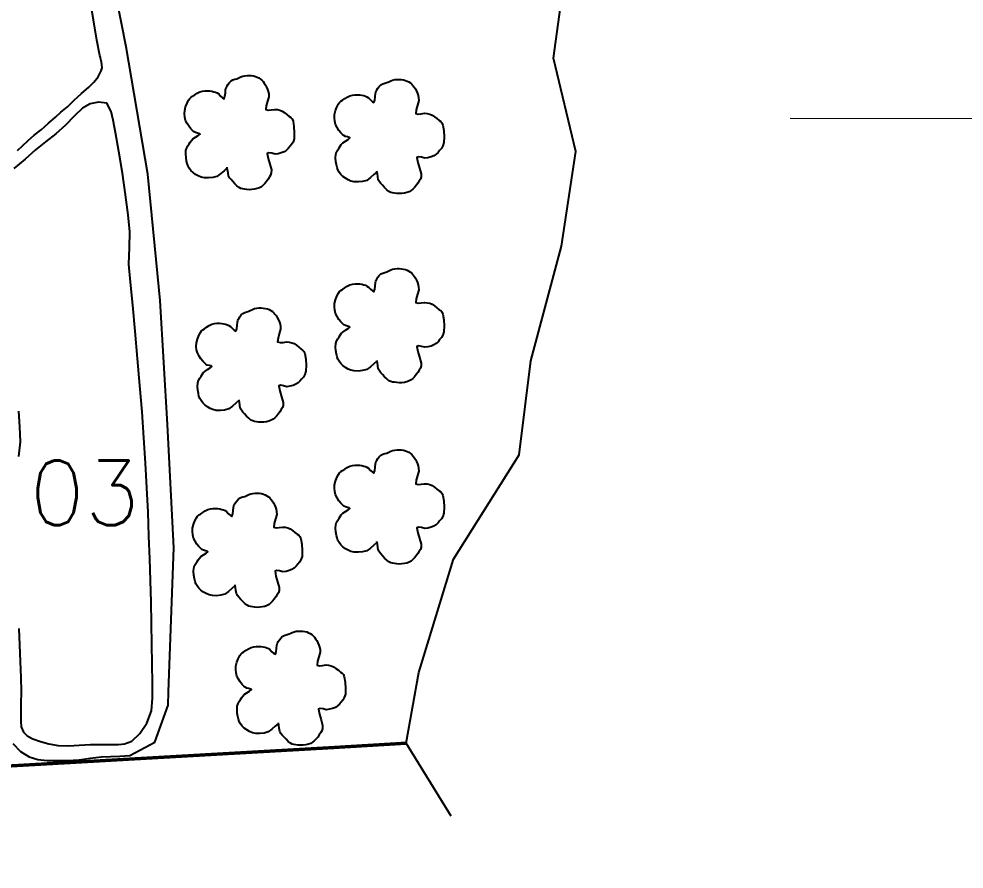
# Model space of a CAD drawing. Extents: x 744412 to 747562, y 7826855 to 7831310.
# Drawn here: x 746195 to 746481.1, y 7828766.8 to 7829024.2 of the extents above; entities that cross this region are included whole.
import ezdxf

# ---------------------------------------------------------------- set-up
doc = ezdxf.new("R2010")
doc.units = 0
doc.header["$MEASUREMENT"] = 0
doc.linetypes.add('CONTINUO', pattern=[0])
for name, color, linetype in [('0114001002', 1, 'Continuous'), ('0114001002002', 5, 'Continuous'), ('0114001002003', 5, 'Continuous'), ('CERCA', 56, 'CONTINUO'), ('CÓRREGO', 5, 'Continuous'), ('TXT_NUMERO_TALHOES', 7, 'Continuous')]:
    doc.layers.add(name, color=color, linetype=linetype)
doc.layers.add('MALHA', color=8, linetype='Continuous', lineweight=9)
doc.layers.add('VEGETAÇÃO', color=3, linetype='Continuous', lineweight=25)
doc.styles.add('Simplex', font='simplex.shx')
doc.styles.get("Standard").update_dxf_attribs({"font": 'arial.ttf'})
doc.linetypes.add('CERCA_5000', pattern='A,25,-10,["+",Standard,S=8,R=45,X=-1.5,Y=-4.75],-4.5', length=39.5)

msp = doc.modelspace()

# ---------------------------------------------------------------- linework, layer by layer
at = {"layer": '0114001002'}
msp.add_lwpolyline([(746193.09, 7828804.83), (746195.5, 7828802.44), (746198.08, 7828800.84), (746200.73, 7828799.99), (746203.5, 7828799.71), (746206.53, 7828799.66), (746209.8, 7828799.71), (746213.24, 7828799.94), (746216.66, 7828800.44), (746219.86, 7828800.83), (746222.67, 7828800.94), (746225.55, 7828800.98), (746228.56, 7828801.26), (746236.14, 7828805.29), (746240.14, 7828816.5), (746240.26, 7828820.51), (746241.83, 7828864.08), (746239.92, 7828901.44), (746237.76, 7828938.94), (746234.03, 7828977.15), (746227.4, 7829015.76), (746220.22, 7829052.7)], dxfattribs=at)
at = {"layer": '0114001002002'}
msp.add_lwpolyline([(746194.54, 7828984.31), (746196.09, 7828985.8), (746197.79, 7828987.34), (746199.61, 7828988.95), (746201.69, 7828990.64), (746203.93, 7828992.61), (746206.01, 7828994.4), (746207.7, 7828995.95), (746209.64, 7828997.61), (746211.73, 7828999.58), (746213.96, 7829001.65), (746216.09, 7829003.51), (746217.69, 7829005.07), (746219.01, 7829006.61), (746219.89, 7829008.44), (746220.14, 7829009.41), (746220.05, 7829010.38), (746219.98, 7829011.07), (746219.8, 7829011.93), (746219.68, 7829012.54), (746219.48, 7829013.06), (746218.59, 7829017.75), (746217.54, 7829023.94), (746216.31, 7829030.93)], dxfattribs=at)
at = {"layer": '0114001002003'}
for points in [[(746194.96, 7828839.67), (746195.15, 7828834.69), (746195.33, 7828829.7), (746195.55, 7828824.88), (746195.62, 7828820.57), (746195.59, 7828816.81), (746195.52, 7828813.63), (746195.51, 7828811.55), (746195.69, 7828809.88), (746196.36, 7828808.3), (746197.48, 7828807.14), (746199.19, 7828806.28), (746201.46, 7828805.47), (746203.99, 7828804.72), (746206.84, 7828804.23), (746209.96, 7828804.16), (746213.22, 7828804.33), (746216.67, 7828804.6), (746219.93, 7828804.59), (746222.82, 7828804.53), (746225.07, 7828804.55), (746226.89, 7828804.79), (746229.19, 7828805.61), (746231.6, 7828807.92), (746233.74, 7828810.97), (746235.12, 7828814.78), (746235.41, 7828818.62), (746235.43, 7828823.24), (746235.3, 7828828.88), (746235.18, 7828834.9), (746235.11, 7828841.15), (746234.99, 7828847.6), (746234.85, 7828854.15), (746234.58, 7828860.72), (746234.32, 7828867.64), (746234.05, 7828874.92), (746233.7, 7828882.22), (746233.3, 7828889.69), (746232.8, 7828897.34), (746232.24, 7828905.21), (746231.58, 7828913.24), (746230.91, 7828921.44), (746230.18, 7828929.67), (746229.48, 7828937.5), (746228.71, 7828944.46), (746228.26, 7828949.96), (746228.46, 7828954.97), (746228.54, 7828959.74), (746228.09, 7828964.87), (746227.28, 7828970.95), (746226.29, 7828977.5), (746225.18, 7828984.06), (746224.16, 7828989.8), (746223.47, 7828993.52), (746222.9, 7828996.17), (746221.56, 7828998.64), (746219.08, 7828998.99), (746216.51, 7828998.46), (746214.24, 7828997.18), (746211.65, 7828994.7), (746209.05, 7828992.04), (746206.1, 7828989.44), (746203.06, 7828987), (746199.97, 7828984.52), (746196.82, 7828981.76), (746193.43, 7828978.92)], [(746194.87, 7828905.46), (746195.19, 7828900.66), (746195.31, 7828896.12), (746194.84, 7828891.76)]]:
    msp.add_lwpolyline(points, dxfattribs=at)
at = {"layer": 'CERCA', "linetype": 'CERCA_5000', "const_width": 1}
msp.add_lwpolyline([(746312.23, 7828804.95), (746289.67, 7828803.6), (746001.35, 7828787.21), (745868.25, 7828784.76), (745827.13, 7828811.44), (745709.9, 7828844.09), (745633.33, 7828220.89)], dxfattribs=at)
at = {"layer": 'CÓRREGO', "color": 5}
msp.add_lwpolyline([(746325.84, 7828782.85), (746312.23, 7828804.95), (746315.99, 7828826.34), (746326.49, 7828860.69), (746346.45, 7828892.19), (746349.91, 7828920.72), (746359.22, 7828955.39), (746363.52, 7828984.09), (746356.85, 7829012.3), (746358.96, 7829027.78)], dxfattribs=at)
at = {"layer": 'MALHA'}
msp.add_line((746428.4, 7828994.12), (747411.61, 7828992.13), dxfattribs=at)
at = {"layer": 'VEGETAÇÃO', "color": 94, "linetype": 'CONTINUO'}
for points in [[(746257.92, 7828979.02), (746257.06, 7828978.24), (746256.05, 7828977.35), (746254.93, 7828976.51), (746253.66, 7828976.17), (746252.38, 7828976.03), (746251.14, 7828976.08), (746250.13, 7828976.29), (746249.24, 7828976.65), (746248.44, 7828977.13), (746247.69, 7828977.69), (746247.05, 7828978.32), (746246.52, 7828979.01), (746246.16, 7828979.66), (746245.9, 7828980.37), (746245.73, 7828981.17), (746245.56, 7828982.23), (746245.48, 7828983.32), (746245.51, 7828984.36), (746245.78, 7828985.13), (746246.14, 7828985.79), (746246.55, 7828986.37), (746246.85, 7828986.9), (746247.2, 7828987.39), (746247.64, 7828987.86), (746248.47, 7828988.4), (746249.26, 7828988.91), (746249.82, 7828989.34), (746249.58, 7828989.52), (746249.07, 7828989.64), (746248.43, 7828989.78), (746247.99, 7828990.05), (746247.53, 7828990.41), (746247.06, 7828990.91), (746246.47, 7828991.65), (746245.92, 7828992.51), (746245.45, 7828993.45), (746245.2, 7828994.42), (746245.1, 7828995.43), (746245.16, 7828996.47), (746245.45, 7828997.62), (746245.86, 7828998.69), (746246.32, 7828999.62), (746246.68, 7829000.11), (746247.07, 7829000.46), (746247.54, 7829000.75), (746248.22, 7829001.24), (746248.97, 7829001.71), (746249.77, 7829002.11), (746250.57, 7829002.31), (746251.35, 7829002.41), (746252.11, 7829002.43), (746252.78, 7829002.39), (746253.4, 7829002.3), (746253.98, 7829002.16), (746254.49, 7829001.99), (746254.98, 7829001.77), (746255.46, 7829001.47), (746256.04, 7829000.83), (746256.6, 7829000.29), (746257.08, 7829000.03), (746257.31, 7829000.77), (746257.46, 7829001.76), (746257.56, 7829002.79), (746257.67, 7829003.24), (746257.79, 7829003.58), (746257.98, 7829003.9), (746258.3, 7829004.42), (746258.71, 7829004.95), (746259.19, 7829005.43), (746259.75, 7829005.7), (746260.36, 7829005.9), (746260.99, 7829006.09), (746261.57, 7829006.37), (746262.15, 7829006.64), (746262.75, 7829006.87), (746263.4, 7829006.99), (746264.06, 7829007.05), (746264.73, 7829007.05), (746265.37, 7829007.02), (746266, 7829006.93), (746266.6, 7829006.78), (746267.14, 7829006.57), (746267.65, 7829006.3), (746268.12, 7829005.98), (746268.52, 7829005.64), (746268.9, 7829005.23), (746269.25, 7829004.76), (746269.61, 7829004.17), (746269.95, 7829003.51), (746270.23, 7829002.81), (746270.46, 7829002.18), (746270.6, 7829001.48), (746270.62, 7829000.64), (746270.22, 7828999.26), (746269.86, 7828997.9), (746269.72, 7828996.77), (746270.43, 7828996.57), (746271.38, 7828996.64), (746272.43, 7828996.81), (746273.22, 7828996.72), (746273.96, 7828996.55), (746274.67, 7828996.27), (746275.43, 7828995.77), (746276.15, 7828995.19), (746276.79, 7828994.6), (746277.28, 7828994.33), (746277.67, 7828993.94), (746277.96, 7828993.26), (746278.2, 7828991.58), (746278.31, 7828989.72), (746278.28, 7828987.93), (746277.96, 7828986.92), (746277.51, 7828986.15), (746276.97, 7828985.55), (746276.47, 7828984.93), (746275.9, 7828984.4), (746275.24, 7828983.96), (746274.37, 7828983.62), (746273.44, 7828983.37), (746272.51, 7828983.23), (746271.51, 7828983.5), (746270.67, 7828983.64), (746270.11, 7828983.44), (746270.4, 7828981.96), (746270.9, 7828980.2), (746271.39, 7828978.47), (746271.35, 7828977.58), (746271.14, 7828976.91), (746270.8, 7828976.35), (746270.38, 7828975.63), (746269.9, 7828974.94), (746269.37, 7828974.32), (746268.88, 7828973.82), (746268.36, 7828973.4), (746267.78, 7828973.06), (746267.07, 7828972.8), (746266.31, 7828972.61), (746265.53, 7828972.51), (746264.76, 7828972.49), (746264.01, 7828972.54), (746263.3, 7828972.64), (746262.72, 7828972.71), (746262.17, 7828972.86), (746261.63, 7828973.12), (746260.97, 7828973.67), (746260.33, 7828974.31), (746259.71, 7828975), (746259.19, 7828975.53), (746258.76, 7828976.09), (746258.41, 7828976.7), (746258.27, 7828977.63), (746258.16, 7828978.53), (746258.01, 7828979.28)], [(746303.28, 7828977.83), (746302.42, 7828977.04), (746301.42, 7828976.15), (746300.3, 7828975.32), (746299.03, 7828974.97), (746297.74, 7828974.84), (746296.51, 7828974.88), (746295.5, 7828975.1), (746294.6, 7828975.46), (746293.8, 7828975.93), (746293.06, 7828976.5), (746292.42, 7828977.13), (746291.89, 7828977.82), (746291.52, 7828978.47), (746291.27, 7828979.18), (746291.09, 7828979.98), (746290.93, 7828981.03), (746290.85, 7828982.12), (746290.88, 7828983.16), (746291.14, 7828983.93), (746291.5, 7828984.6), (746291.91, 7828985.18), (746292.22, 7828985.7), (746292.57, 7828986.19), (746293, 7828986.66), (746293.84, 7828987.21), (746294.63, 7828987.72), (746295.19, 7828988.14), (746294.94, 7828988.32), (746294.44, 7828988.45), (746293.8, 7828988.59), (746293.35, 7828988.85), (746292.9, 7828989.22), (746292.43, 7828989.72), (746291.84, 7828990.45), (746291.28, 7828991.31), (746290.82, 7828992.26), (746290.57, 7828993.23), (746290.47, 7828994.24), (746290.53, 7828995.28), (746290.82, 7828996.42), (746291.23, 7828997.5), (746291.69, 7828998.43), (746292.04, 7828998.92), (746292.44, 7828999.27), (746292.91, 7828999.56), (746293.59, 7829000.05), (746294.34, 7829000.52), (746295.14, 7829000.92), (746295.93, 7829001.12), (746296.72, 7829001.22), (746297.48, 7829001.23), (746298.15, 7829001.2), (746298.77, 7829001.11), (746299.35, 7829000.97), (746299.86, 7829000.8), (746300.34, 7829000.58), (746300.82, 7829000.28), (746301.41, 7828999.64), (746301.97, 7828999.1), (746302.44, 7828998.84), (746302.68, 7828999.58), (746302.83, 7829000.57), (746302.93, 7829001.6), (746303.03, 7829002.05), (746303.16, 7829002.39), (746303.34, 7829002.7), (746303.67, 7829003.23), (746304.07, 7829003.76), (746304.55, 7829004.24), (746305.12, 7829004.5), (746305.73, 7829004.71), (746306.36, 7829004.9), (746306.93, 7829005.18), (746307.52, 7829005.45), (746308.11, 7829005.68), (746308.76, 7829005.8), (746309.43, 7829005.85), (746310.09, 7829005.86), (746310.74, 7829005.82), (746311.37, 7829005.74), (746311.96, 7829005.59), (746312.51, 7829005.38), (746313.02, 7829005.11), (746313.48, 7829004.79), (746313.89, 7829004.44), (746314.26, 7829004.04), (746314.61, 7829003.57), (746314.98, 7829002.97), (746315.31, 7829002.32), (746315.6, 7829001.62), (746315.83, 7829000.99), (746315.97, 7829000.29), (746315.99, 7828999.45), (746315.59, 7828998.07), (746315.23, 7828996.71), (746315.09, 7828995.58), (746315.79, 7828995.38), (746316.75, 7828995.45), (746317.8, 7828995.62), (746318.58, 7828995.53), (746319.32, 7828995.36), (746320.04, 7828995.08), (746320.8, 7828994.58), (746321.51, 7828994), (746322.15, 7828993.41), (746322.65, 7828993.14), (746323.03, 7828992.74), (746323.33, 7828992.07), (746323.57, 7828990.39), (746323.68, 7828988.53), (746323.64, 7828986.74), (746323.33, 7828985.72), (746322.88, 7828984.96), (746322.34, 7828984.35), (746321.84, 7828983.73), (746321.26, 7828983.2), (746320.6, 7828982.77), (746319.74, 7828982.42), (746318.81, 7828982.18), (746317.87, 7828982.04), (746316.87, 7828982.31), (746316.03, 7828982.45), (746315.48, 7828982.25), (746315.77, 7828980.77), (746316.26, 7828979.01), (746316.76, 7828977.27), (746316.72, 7828976.39), (746316.51, 7828975.71), (746316.17, 7828975.15), (746315.75, 7828974.43), (746315.26, 7828973.75), (746314.73, 7828973.13), (746314.25, 7828972.63), (746313.73, 7828972.21), (746313.15, 7828971.87), (746312.44, 7828971.61), (746311.68, 7828971.42), (746310.9, 7828971.32), (746310.13, 7828971.3), (746309.38, 7828971.35), (746308.67, 7828971.45), (746308.09, 7828971.52), (746307.54, 7828971.66), (746307, 7828971.92), (746306.34, 7828972.47), (746305.69, 7828973.12), (746305.08, 7828973.81), (746304.56, 7828974.34), (746304.12, 7828974.9), (746303.77, 7828975.51), (746303.64, 7828976.44), (746303.53, 7828977.34), (746303.37, 7828978.08)], [(746303.28, 7828920.57), (746302.42, 7828919.79), (746301.42, 7828918.9), (746300.3, 7828918.07), (746299.03, 7828917.72), (746297.74, 7828917.58), (746296.51, 7828917.63), (746295.5, 7828917.85), (746294.6, 7828918.21), (746293.8, 7828918.68), (746293.06, 7828919.24), (746292.42, 7828919.88), (746291.89, 7828920.56), (746291.52, 7828921.22), (746291.27, 7828921.93), (746291.09, 7828922.72), (746290.93, 7828923.78), (746290.85, 7828924.87), (746290.88, 7828925.91), (746291.14, 7828926.68), (746291.5, 7828927.34), (746291.91, 7828927.92), (746292.22, 7828928.45), (746292.57, 7828928.94), (746293, 7828929.41), (746293.84, 7828929.96), (746294.63, 7828930.46), (746295.19, 7828930.89), (746294.94, 7828931.07), (746294.44, 7828931.2), (746293.8, 7828931.34), (746293.35, 7828931.6), (746292.9, 7828931.97), (746292.43, 7828932.47), (746291.84, 7828933.2), (746291.28, 7828934.06), (746290.82, 7828935.01), (746290.57, 7828935.98), (746290.47, 7828936.99), (746290.53, 7828938.03), (746290.82, 7828939.17), (746291.23, 7828940.25), (746291.69, 7828941.18), (746292.04, 7828941.67), (746292.44, 7828942.02), (746292.91, 7828942.31), (746293.59, 7828942.8), (746294.34, 7828943.27), (746295.14, 7828943.67), (746295.93, 7828943.87), (746296.72, 7828943.96), (746297.48, 7828943.98), (746298.15, 7828943.95), (746298.77, 7828943.86), (746299.35, 7828943.71), (746299.86, 7828943.55), (746300.34, 7828943.33), (746300.82, 7828943.03), (746301.41, 7828942.39), (746301.97, 7828941.84), (746302.44, 7828941.58), (746302.68, 7828942.33), (746302.83, 7828943.32), (746302.93, 7828944.35), (746303.03, 7828944.8), (746303.16, 7828945.14), (746303.34, 7828945.45), (746303.67, 7828945.98), (746304.07, 7828946.51), (746304.55, 7828946.98), (746305.12, 7828947.25), (746305.73, 7828947.46), (746306.36, 7828947.64), (746306.93, 7828947.93), (746307.52, 7828948.2), (746308.11, 7828948.43), (746308.76, 7828948.54), (746309.43, 7828948.6), (746310.09, 7828948.61), (746310.74, 7828948.57), (746311.37, 7828948.48), (746311.96, 7828948.34), (746312.51, 7828948.13), (746313.02, 7828947.86), (746313.48, 7828947.54), (746313.89, 7828947.19), (746314.26, 7828946.79), (746314.61, 7828946.32), (746314.98, 7828945.72), (746315.31, 7828945.07), (746315.6, 7828944.37), (746315.83, 7828943.74), (746315.97, 7828943.03), (746315.99, 7828942.19), (746315.59, 7828940.82), (746315.23, 7828939.46), (746315.09, 7828938.33), (746315.79, 7828938.13), (746316.75, 7828938.2), (746317.8, 7828938.37), (746318.58, 7828938.28), (746319.32, 7828938.11), (746320.04, 7828937.83), (746320.8, 7828937.32), (746321.51, 7828936.75), (746322.15, 7828936.15), (746322.65, 7828935.88), (746323.03, 7828935.49), (746323.33, 7828934.81), (746323.57, 7828933.14), (746323.68, 7828931.28), (746323.64, 7828929.49), (746323.33, 7828928.47), (746322.88, 7828927.7), (746322.34, 7828927.1), (746321.84, 7828926.48), (746321.26, 7828925.95), (746320.6, 7828925.51), (746319.74, 7828925.17), (746318.81, 7828924.93), (746317.87, 7828924.78), (746316.87, 7828925.05), (746316.03, 7828925.2), (746315.48, 7828925), (746315.77, 7828923.52), (746316.26, 7828921.76), (746316.76, 7828920.02), (746316.72, 7828919.13), (746316.51, 7828918.46), (746316.17, 7828917.9), (746315.75, 7828917.18), (746315.26, 7828916.5), (746314.73, 7828915.88), (746314.25, 7828915.37), (746313.73, 7828914.95), (746313.15, 7828914.62), (746312.44, 7828914.35), (746311.68, 7828914.17), (746310.9, 7828914.06), (746310.13, 7828914.05), (746309.38, 7828914.1), (746308.67, 7828914.2), (746308.09, 7828914.27), (746307.54, 7828914.41), (746307, 7828914.67), (746306.34, 7828915.22), (746305.69, 7828915.87), (746305.08, 7828916.56), (746304.56, 7828917.09), (746304.12, 7828917.64), (746303.77, 7828918.25), (746303.64, 7828919.19), (746303.53, 7828920.09), (746303.37, 7828920.83)], [(746261.5, 7828908.65), (746260.64, 7828907.86), (746259.63, 7828906.97), (746258.51, 7828906.14), (746257.24, 7828905.79), (746255.96, 7828905.66), (746254.72, 7828905.7), (746253.71, 7828905.92), (746252.82, 7828906.28), (746252.02, 7828906.75), (746251.28, 7828907.32), (746250.63, 7828907.95), (746250.1, 7828908.64), (746249.74, 7828909.29), (746249.48, 7828910), (746249.31, 7828910.8), (746249.14, 7828911.85), (746249.06, 7828912.94), (746249.09, 7828913.98), (746249.36, 7828914.75), (746249.72, 7828915.42), (746250.13, 7828916), (746250.44, 7828916.53), (746250.79, 7828917.01), (746251.22, 7828917.48), (746252.06, 7828918.03), (746252.84, 7828918.54), (746253.4, 7828918.97), (746253.16, 7828919.14), (746252.65, 7828919.27), (746252.01, 7828919.41), (746251.57, 7828919.67), (746251.11, 7828920.04), (746250.64, 7828920.54), (746250.06, 7828921.28), (746249.5, 7828922.13), (746249.03, 7828923.08), (746248.78, 7828924.05), (746248.68, 7828925.06), (746248.74, 7828926.1), (746249.04, 7828927.24), (746249.44, 7828928.32), (746249.9, 7828929.25), (746250.26, 7828929.74), (746250.65, 7828930.09), (746251.13, 7828930.38), (746251.8, 7828930.87), (746252.55, 7828931.34), (746253.35, 7828931.74), (746254.15, 7828931.94), (746254.94, 7828932.04), (746255.69, 7828932.05), (746256.36, 7828932.02), (746256.99, 7828931.93), (746257.56, 7828931.79), (746258.07, 7828931.62), (746258.56, 7828931.4), (746259.04, 7828931.1), (746259.63, 7828930.46), (746260.18, 7828929.92), (746260.66, 7828929.66), (746260.9, 7828930.4), (746261.04, 7828931.39), (746261.15, 7828932.42), (746261.25, 7828932.87), (746261.38, 7828933.21), (746261.56, 7828933.52), (746261.88, 7828934.05), (746262.29, 7828934.58), (746262.77, 7828935.06), (746263.33, 7828935.32), (746263.94, 7828935.53), (746264.57, 7828935.72), (746265.15, 7828936), (746265.73, 7828936.27), (746266.33, 7828936.5), (746266.98, 7828936.62), (746267.64, 7828936.68), (746268.31, 7828936.68), (746268.95, 7828936.64), (746269.58, 7828936.56), (746270.18, 7828936.41), (746270.72, 7828936.2), (746271.23, 7828935.93), (746271.7, 7828935.61), (746272.11, 7828935.26), (746272.48, 7828934.86), (746272.83, 7828934.39), (746273.19, 7828933.79), (746273.53, 7828933.14), (746273.81, 7828932.44), (746274.04, 7828931.81), (746274.18, 7828931.11), (746274.2, 7828930.27), (746273.8, 7828928.89), (746273.44, 7828927.53), (746273.3, 7828926.4), (746274.01, 7828926.2), (746274.96, 7828926.27), (746276.01, 7828926.44), (746276.8, 7828926.35), (746277.54, 7828926.18), (746278.26, 7828925.9), (746279.02, 7828925.4), (746279.73, 7828924.82), (746280.37, 7828924.23), (746280.86, 7828923.96), (746281.25, 7828923.56), (746281.54, 7828922.89), (746281.78, 7828921.21), (746281.9, 7828919.35), (746281.86, 7828917.56), (746281.55, 7828916.54), (746281.1, 7828915.78), (746280.55, 7828915.18), (746280.05, 7828914.55), (746279.48, 7828914.02), (746278.82, 7828913.59), (746277.95, 7828913.24), (746277.03, 7828913), (746276.09, 7828912.86), (746275.09, 7828913.13), (746274.25, 7828913.27), (746273.69, 7828913.07), (746273.98, 7828911.59), (746274.48, 7828909.83), (746274.97, 7828908.09), (746274.93, 7828907.21), (746274.73, 7828906.53), (746274.39, 7828905.97), (746273.97, 7828905.26), (746273.48, 7828904.57), (746272.95, 7828903.95), (746272.46, 7828903.45), (746271.94, 7828903.03), (746271.36, 7828902.69), (746270.65, 7828902.43), (746269.9, 7828902.24), (746269.11, 7828902.14), (746268.34, 7828902.12), (746267.59, 7828902.17), (746266.88, 7828902.27), (746266.3, 7828902.34), (746265.76, 7828902.48), (746265.21, 7828902.75), (746264.56, 7828903.3), (746263.91, 7828903.94), (746263.29, 7828904.63), (746262.78, 7828905.16), (746262.34, 7828905.72), (746261.99, 7828906.33), (746261.85, 7828907.26), (746261.74, 7828908.16), (746261.59, 7828908.9)], [(746303.28, 7828865.71), (746302.42, 7828864.93), (746301.42, 7828864.03), (746300.3, 7828863.2), (746299.03, 7828862.86), (746297.74, 7828862.72), (746296.51, 7828862.77), (746295.5, 7828862.98), (746294.6, 7828863.34), (746293.8, 7828863.82), (746293.06, 7828864.38), (746292.42, 7828865.01), (746291.89, 7828865.7), (746291.52, 7828866.35), (746291.27, 7828867.06), (746291.09, 7828867.86), (746290.93, 7828868.91), (746290.85, 7828870), (746290.88, 7828871.05), (746291.14, 7828871.81), (746291.5, 7828872.48), (746291.91, 7828873.06), (746292.22, 7828873.59), (746292.57, 7828874.08), (746293, 7828874.55), (746293.84, 7828875.09), (746294.63, 7828875.6), (746295.19, 7828876.03), (746294.94, 7828876.2), (746294.44, 7828876.33), (746293.8, 7828876.47), (746293.35, 7828876.73), (746292.9, 7828877.1), (746292.43, 7828877.6), (746291.84, 7828878.34), (746291.28, 7828879.19), (746290.82, 7828880.14), (746290.57, 7828881.11), (746290.47, 7828882.12), (746290.53, 7828883.16), (746290.82, 7828884.3), (746291.23, 7828885.38), (746291.69, 7828886.31), (746292.04, 7828886.8), (746292.44, 7828887.15), (746292.91, 7828887.44), (746293.59, 7828887.93), (746294.34, 7828888.4), (746295.14, 7828888.8), (746295.93, 7828889), (746296.72, 7828889.1), (746297.48, 7828889.11), (746298.15, 7828889.08), (746298.77, 7828888.99), (746299.35, 7828888.85), (746299.86, 7828888.68), (746300.34, 7828888.46), (746300.82, 7828888.16), (746301.41, 7828887.52), (746301.97, 7828886.98), (746302.44, 7828886.72), (746302.68, 7828887.46), (746302.83, 7828888.45), (746302.93, 7828889.48), (746303.03, 7828889.93), (746303.16, 7828890.27), (746303.34, 7828890.58), (746303.67, 7828891.11), (746304.07, 7828891.64), (746304.55, 7828892.12), (746305.12, 7828892.39), (746305.73, 7828892.59), (746306.36, 7828892.78), (746306.93, 7828893.06), (746307.52, 7828893.33), (746308.11, 7828893.56), (746308.76, 7828893.68), (746309.43, 7828893.74), (746310.09, 7828893.74), (746310.74, 7828893.7), (746311.37, 7828893.62), (746311.96, 7828893.47), (746312.51, 7828893.26), (746313.02, 7828892.99), (746313.48, 7828892.67), (746313.89, 7828892.33), (746314.26, 7828891.92), (746314.61, 7828891.45), (746314.98, 7828890.86), (746315.31, 7828890.2), (746315.6, 7828889.5), (746315.83, 7828888.87), (746315.97, 7828888.17), (746315.99, 7828887.33), (746315.59, 7828885.95), (746315.23, 7828884.59), (746315.09, 7828883.46), (746315.79, 7828883.26), (746316.75, 7828883.33), (746317.8, 7828883.5), (746318.58, 7828883.41), (746319.32, 7828883.24), (746320.04, 7828882.96), (746320.8, 7828882.46), (746321.51, 7828881.88), (746322.15, 7828881.29), (746322.65, 7828881.02), (746323.03, 7828880.62), (746323.33, 7828879.95), (746323.57, 7828878.27), (746323.68, 7828876.41), (746323.64, 7828874.62), (746323.33, 7828873.61), (746322.88, 7828872.84), (746322.34, 7828872.24), (746321.84, 7828871.62), (746321.26, 7828871.09), (746320.6, 7828870.65), (746319.74, 7828870.31), (746318.81, 7828870.06), (746317.87, 7828869.92), (746316.87, 7828870.19), (746316.03, 7828870.33), (746315.48, 7828870.13), (746315.77, 7828868.65), (746316.26, 7828866.89), (746316.76, 7828865.15), (746316.72, 7828864.27), (746316.51, 7828863.59), (746316.17, 7828863.03), (746315.75, 7828862.32), (746315.26, 7828861.63), (746314.73, 7828861.01), (746314.25, 7828860.51), (746313.73, 7828860.09), (746313.15, 7828859.75), (746312.44, 7828859.49), (746311.68, 7828859.3), (746310.9, 7828859.2), (746310.13, 7828859.18), (746309.38, 7828859.23), (746308.67, 7828859.33), (746308.09, 7828859.4), (746307.54, 7828859.54), (746307, 7828859.81), (746306.34, 7828860.36), (746305.69, 7828861), (746305.08, 7828861.69), (746304.56, 7828862.22), (746304.12, 7828862.78), (746303.77, 7828863.39), (746303.64, 7828864.32), (746303.53, 7828865.22), (746303.37, 7828865.96)], [(746260.3, 7828852.59), (746259.44, 7828851.81), (746258.44, 7828850.91), (746257.32, 7828850.08), (746256.05, 7828849.74), (746254.76, 7828849.6), (746253.53, 7828849.64), (746252.52, 7828849.86), (746251.62, 7828850.22), (746250.82, 7828850.7), (746250.08, 7828851.26), (746249.44, 7828851.89), (746248.91, 7828852.58), (746248.55, 7828853.23), (746248.29, 7828853.94), (746248.12, 7828854.74), (746247.95, 7828855.79), (746247.87, 7828856.88), (746247.9, 7828857.92), (746248.17, 7828858.69), (746248.53, 7828859.36), (746248.94, 7828859.94), (746249.24, 7828860.47), (746249.59, 7828860.96), (746250.03, 7828861.43), (746250.86, 7828861.97), (746251.65, 7828862.48), (746252.21, 7828862.91), (746251.96, 7828863.08), (746251.46, 7828863.21), (746250.82, 7828863.35), (746250.37, 7828863.61), (746249.92, 7828863.98), (746249.45, 7828864.48), (746248.86, 7828865.22), (746248.31, 7828866.07), (746247.84, 7828867.02), (746247.59, 7828867.99), (746247.49, 7828869), (746247.55, 7828870.04), (746247.84, 7828871.18), (746248.25, 7828872.26), (746248.71, 7828873.19), (746249.06, 7828873.68), (746249.46, 7828874.03), (746249.93, 7828874.32), (746250.61, 7828874.81), (746251.36, 7828875.28), (746252.16, 7828875.68), (746252.95, 7828875.88), (746253.74, 7828875.98), (746254.5, 7828875.99), (746255.17, 7828875.96), (746255.79, 7828875.87), (746256.37, 7828875.73), (746256.88, 7828875.56), (746257.36, 7828875.34), (746257.84, 7828875.04), (746258.43, 7828874.4), (746258.99, 7828873.86), (746259.47, 7828873.6), (746259.7, 7828874.34), (746259.85, 7828875.33), (746259.95, 7828876.36), (746260.05, 7828876.81), (746260.18, 7828877.15), (746260.36, 7828877.46), (746260.69, 7828877.99), (746261.1, 7828878.52), (746261.57, 7828879), (746262.14, 7828879.27), (746262.75, 7828879.47), (746263.38, 7828879.66), (746263.95, 7828879.94), (746264.54, 7828880.21), (746265.14, 7828880.44), (746265.79, 7828880.56), (746266.45, 7828880.62), (746267.11, 7828880.62), (746267.76, 7828880.58), (746268.39, 7828880.5), (746268.98, 7828880.35), (746269.53, 7828880.14), (746270.04, 7828879.87), (746270.5, 7828879.55), (746270.91, 7828879.2), (746271.28, 7828878.8), (746271.63, 7828878.33), (746272, 7828877.74), (746272.34, 7828877.08), (746272.62, 7828876.38), (746272.85, 7828875.75), (746272.99, 7828875.05), (746273.01, 7828874.21), (746272.61, 7828872.83), (746272.25, 7828871.47), (746272.11, 7828870.34), (746272.81, 7828870.14), (746273.77, 7828870.21), (746274.82, 7828870.38), (746275.6, 7828870.29), (746276.35, 7828870.12), (746277.06, 7828869.84), (746277.82, 7828869.34), (746278.54, 7828868.76), (746279.18, 7828868.17), (746279.67, 7828867.9), (746280.06, 7828867.5), (746280.35, 7828866.83), (746280.59, 7828865.15), (746280.7, 7828863.29), (746280.67, 7828861.5), (746280.35, 7828860.49), (746279.9, 7828859.72), (746279.36, 7828859.12), (746278.86, 7828858.5), (746278.29, 7828857.97), (746277.62, 7828857.53), (746276.76, 7828857.19), (746275.83, 7828856.94), (746274.89, 7828856.8), (746273.89, 7828857.07), (746273.05, 7828857.21), (746272.5, 7828857.01), (746272.79, 7828855.53), (746273.29, 7828853.77), (746273.78, 7828852.03), (746273.74, 7828851.15), (746273.53, 7828850.47), (746273.19, 7828849.91), (746272.77, 7828849.2), (746272.28, 7828848.51), (746271.75, 7828847.89), (746271.27, 7828847.39), (746270.75, 7828846.97), (746270.17, 7828846.63), (746269.46, 7828846.37), (746268.7, 7828846.18), (746267.92, 7828846.08), (746267.15, 7828846.06), (746266.4, 7828846.11), (746265.69, 7828846.21), (746265.11, 7828846.28), (746264.56, 7828846.42), (746264.02, 7828846.69), (746263.36, 7828847.24), (746262.71, 7828847.88), (746262.1, 7828848.57), (746261.58, 7828849.1), (746261.14, 7828849.66), (746260.8, 7828850.27), (746260.66, 7828851.2), (746260.55, 7828852.1), (746260.4, 7828852.84)], [(746273.44, 7828810.84), (746272.58, 7828810.06), (746271.57, 7828809.17), (746270.45, 7828808.34), (746269.18, 7828807.99), (746267.9, 7828807.85), (746266.66, 7828807.9), (746265.65, 7828808.12), (746264.76, 7828808.47), (746263.96, 7828808.95), (746263.21, 7828809.51), (746262.57, 7828810.15), (746262.04, 7828810.83), (746261.68, 7828811.48), (746261.42, 7828812.19), (746261.25, 7828812.99), (746261.08, 7828814.05), (746261, 7828815.14), (746261.03, 7828816.18), (746261.3, 7828816.95), (746261.66, 7828817.61), (746262.07, 7828818.19), (746262.37, 7828818.72), (746262.72, 7828819.21), (746263.16, 7828819.68), (746263.99, 7828820.22), (746264.78, 7828820.73), (746265.34, 7828821.16), (746265.1, 7828821.34), (746264.59, 7828821.46), (746263.95, 7828821.6), (746263.51, 7828821.87), (746263.05, 7828822.24), (746262.58, 7828822.73), (746261.99, 7828823.47), (746261.44, 7828824.33), (746260.97, 7828825.27), (746260.72, 7828826.25), (746260.62, 7828827.26), (746260.68, 7828828.3), (746260.97, 7828829.44), (746261.38, 7828830.51), (746261.84, 7828831.45), (746262.2, 7828831.93), (746262.59, 7828832.28), (746263.06, 7828832.57), (746263.74, 7828833.06), (746264.49, 7828833.53), (746265.29, 7828833.93), (746266.09, 7828834.13), (746266.87, 7828834.23), (746267.63, 7828834.25), (746268.3, 7828834.22), (746268.92, 7828834.12), (746269.5, 7828833.98), (746270.01, 7828833.82), (746270.5, 7828833.59), (746270.98, 7828833.3), (746271.56, 7828832.65), (746272.12, 7828832.11), (746272.6, 7828831.85), (746272.83, 7828832.59), (746272.98, 7828833.59), (746273.08, 7828834.61), (746273.19, 7828835.06), (746273.31, 7828835.41), (746273.5, 7828835.72), (746273.82, 7828836.25), (746274.23, 7828836.77), (746274.71, 7828837.25), (746275.27, 7828837.52), (746275.88, 7828837.73), (746276.51, 7828837.91), (746277.09, 7828838.19), (746277.67, 7828838.46), (746278.27, 7828838.69), (746278.92, 7828838.81), (746279.58, 7828838.87), (746280.25, 7828838.87), (746280.89, 7828838.84), (746281.52, 7828838.75), (746282.12, 7828838.61), (746282.66, 7828838.39), (746283.17, 7828838.12), (746283.64, 7828837.8), (746284.04, 7828837.46), (746284.42, 7828837.06), (746284.77, 7828836.58), (746285.13, 7828835.99), (746285.47, 7828835.33), (746285.75, 7828834.63), (746285.98, 7828834.01), (746286.12, 7828833.3), (746286.14, 7828832.46), (746285.74, 7828831.08), (746285.38, 7828829.73), (746285.24, 7828828.59), (746285.95, 7828828.39), (746286.9, 7828828.46), (746287.95, 7828828.63), (746288.74, 7828828.55), (746289.48, 7828828.37), (746290.19, 7828828.1), (746290.95, 7828827.59), (746291.67, 7828827.01), (746292.31, 7828826.42), (746292.8, 7828826.15), (746293.19, 7828825.76), (746293.48, 7828825.08), (746293.72, 7828823.41), (746293.83, 7828821.55), (746293.8, 7828819.75), (746293.48, 7828818.74), (746293.03, 7828817.97), (746292.49, 7828817.37), (746291.99, 7828816.75), (746291.42, 7828816.22), (746290.76, 7828815.78), (746289.89, 7828815.44), (746288.96, 7828815.2), (746288.03, 7828815.05), (746287.03, 7828815.32), (746286.19, 7828815.47), (746285.63, 7828815.26), (746285.92, 7828813.78), (746286.42, 7828812.03), (746286.91, 7828810.29), (746286.87, 7828809.4), (746286.66, 7828808.73), (746286.32, 7828808.17), (746285.9, 7828807.45), (746285.42, 7828806.77), (746284.89, 7828806.14), (746284.4, 7828805.64), (746283.88, 7828805.22), (746283.3, 7828804.88), (746282.59, 7828804.62), (746281.83, 7828804.44), (746281.05, 7828804.33), (746280.28, 7828804.32), (746279.53, 7828804.37), (746278.82, 7828804.47), (746278.24, 7828804.53), (746277.69, 7828804.68), (746277.15, 7828804.94), (746276.49, 7828805.49), (746275.85, 7828806.14), (746275.23, 7828806.82), (746274.71, 7828807.36), (746274.28, 7828807.91), (746273.93, 7828808.52), (746273.79, 7828809.45), (746273.68, 7828810.36), (746273.53, 7828811.1)]]:
    msp.add_lwpolyline(points, dxfattribs=at)

# ---------------------------------------------------------------- texts
at = {"layer": 'TXT_NUMERO_TALHOES', "linetype": 'Continuous', "style": 'Simplex'}
msp.add_text('03', height=19.5, dxfattribs=at).set_placement((746198.16, 7828870.98))

doc.saveas('drawing.dxf')
